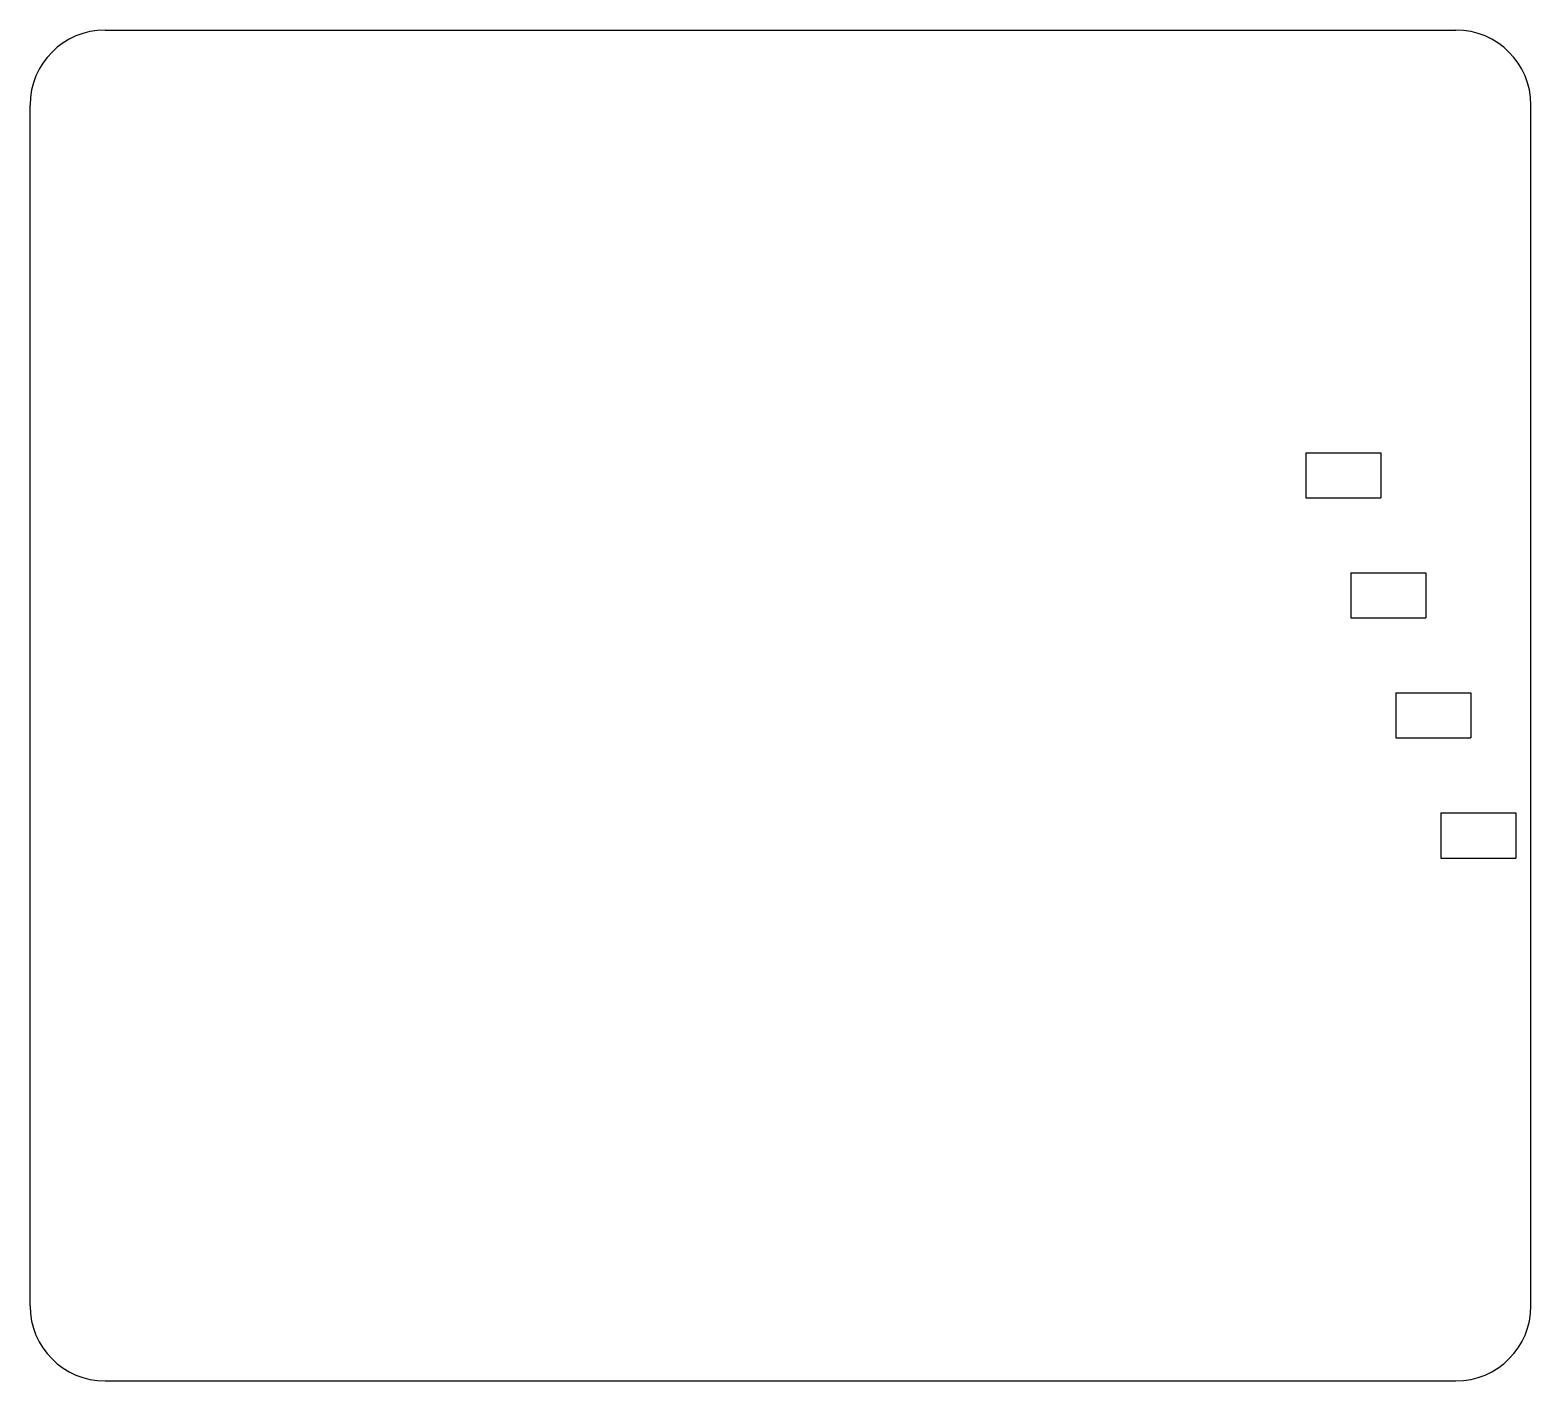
# Model space of a CAD drawing. Extents: x 0 to 127, y 0 to 114.
import ezdxf

# ---------------------------------------------------------------- set-up
doc = ezdxf.new("R2010")
doc.units = 0
doc.header["$MEASUREMENT"] = 0
doc.layers.add('MODELSKETCH_VISIBLE', color=7, linetype='CONTINUOUS')

msp = doc.modelspace()

# ---------------------------------------------------------------- linework, layer by layer
at = {"layer": 'MODELSKETCH_VISIBLE'}
for p, q in [((6.35, 114.3), (120.65, 114.3)), ((0, 6.35), (0, 107.95)), ((127, 6.35), (127, 107.95)), ((107.95, 78.5368), (114.3, 78.5368)), ((107.95, 78.5368), (107.95, 74.7268)), ((114.3, 78.5368), (114.3, 74.7268)), ((107.95, 74.7268), (114.3, 74.7268)), ((111.76, 68.3768), (111.76, 64.5668)), ((111.76, 68.3768), (118.11, 68.3768)), ((118.11, 68.3768), (118.11, 64.5668)), ((111.76, 64.5668), (118.11, 64.5668)), ((115.57, 58.2168), (121.92, 58.2168)), ((115.57, 58.2168), (115.57, 54.4068)), ((121.92, 58.2168), (121.92, 54.4068)), ((115.57, 54.4068), (121.92, 54.4068)), ((119.38, 48.0568), (119.38, 44.2468)), ((119.38, 48.0568), (125.73, 48.0568)), ((125.73, 48.0568), (125.73, 44.2468)), ((119.38, 44.2468), (125.73, 44.2468)), ((6.35, 0), (120.65, 0))]:
    msp.add_line(p, q, dxfattribs=at)
for centre, start, end in [((6.35, 107.95), 90, 180), ((120.65, 107.95), 0, 90), ((6.35, 6.35), 180, 270), ((120.65, 6.35), 270, 0)]:
    msp.add_arc(centre, 6.35, start, end, dxfattribs=at)

doc.saveas('drawing.dxf')
